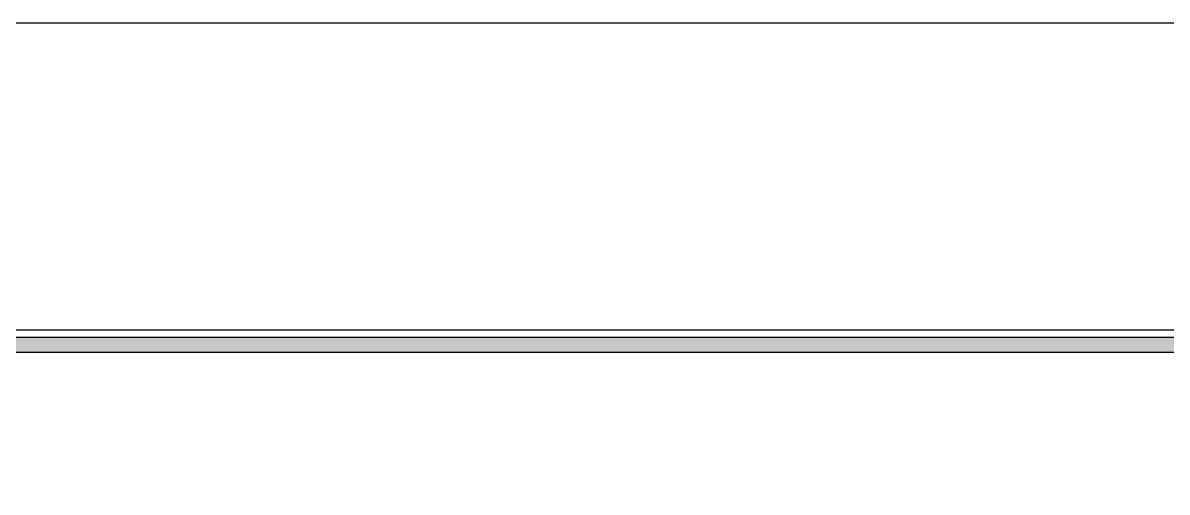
# Model space of a CAD drawing. Header units: millimetres. Extents: x 56222 to 3066687, y -650199 to -121287.
# Drawn here: x 148983 to 149138.7, y -183863.6 to -183799.8 of the extents above; entities that cross this region are included whole.
import ezdxf

# ---------------------------------------------------------------- set-up
doc = ezdxf.new("R2010")
doc.units = ezdxf.units.MM
doc.header["$MEASUREMENT"] = 0
doc.layers.add('NAME PLATE', color=7, linetype='Continuous', lineweight=25)
doc.layers.add('XX~SLAB ( BEAM )~ ( DIM )', color=7, linetype='Continuous', lineweight=9)

msp = doc.modelspace()

# ---------------------------------------------------------------- hatches: boundary and pattern name
at = {"layer": 'NAME PLATE', "true_color": 0xd39e00}
h = msp.add_hatch(color=42, dxfattribs=at)
h.paths.add_polyline_path([(148963.358, -183842.526), (148963.358, -184042.849), (149247.958, -184042.849), (149247.958, -183842.526)])
h.paths.add_polyline_path([(148965.356, -183844.524), (149245.96, -183844.524), (149245.96, -184040.851), (148965.356, -184040.851)], flags=16)

# ---------------------------------------------------------------- linework, layer by layer
at = {"layer": 'NAME PLATE', "color": 42, "true_color": 0xd39e00}
for points in [[(148962.36, -183841.528), (149248.956, -183841.528), (149248.956, -184043.847), (148962.36, -184043.847)], [(148963.358, -183842.526), (149247.958, -183842.526), (149247.958, -184042.849), (148963.358, -184042.849)], [(148965.356, -183844.524), (149245.96, -183844.524), (149245.96, -184040.851), (148965.356, -184040.851)]]:
    msp.add_lwpolyline(points, close=True, dxfattribs=at)
at = {"layer": 'XX~SLAB ( BEAM )~ ( DIM )', "color": 85, "lineweight": 30, "true_color": 0x58ba48}
msp.add_lwpolyline([(148903.481, -183799.787), (150065.277, -183799.787), (150065.277, -184343.723), (148903.481, -184343.723)], close=True, dxfattribs=at)

doc.saveas('drawing.dxf')
